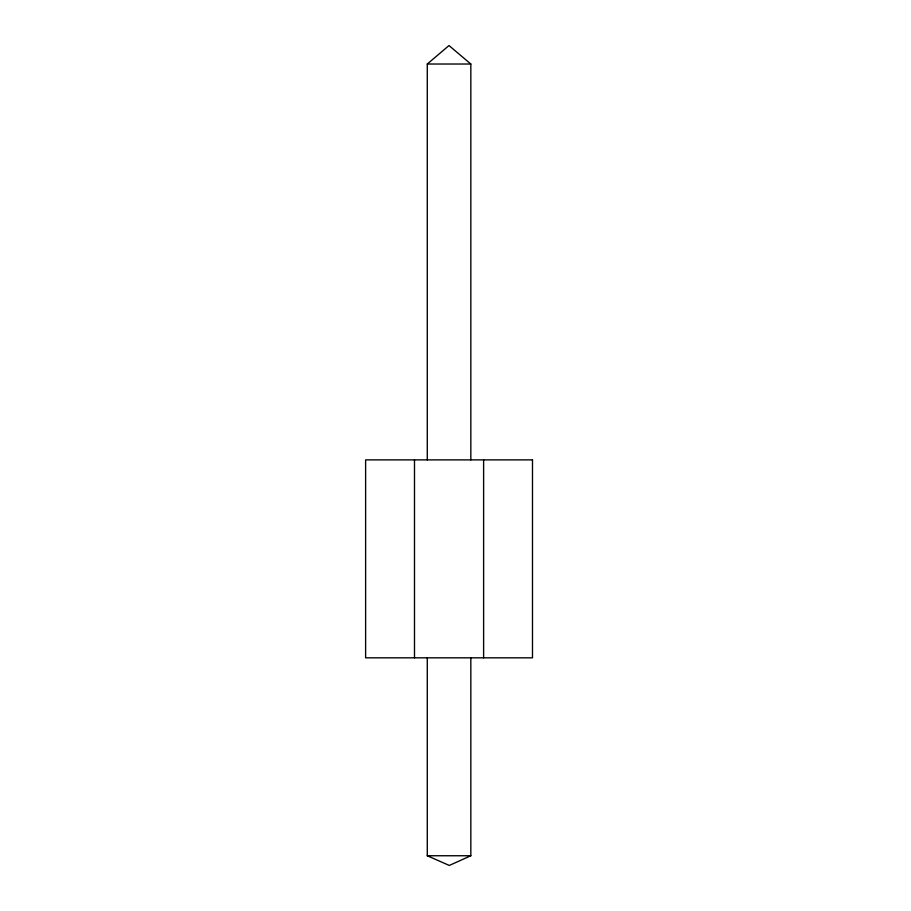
<?xml version="1.0" encoding="UTF-8"?>
<svg xmlns="http://www.w3.org/2000/svg" width="911" height="911" viewBox="0 0 911 911"><rect width="100%" height="100%" fill="white"/><g stroke="black" fill="none" stroke-linecap="round" stroke-linejoin="round"><path stroke-width="1.37" d="M427.282 459.884L427.282 64.021L448.998 45.55L470.828 64.021L470.828 459.884M470.828 657.822L470.828 855.748L449.305 865.45L427.282 855.748L427.282 657.822M427.282 64.021L470.828 64.021M427.282 855.748L470.828 855.748M483.616 459.884L483.616 657.822M414.494 459.884L414.494 657.822M532.491 459.884L365.618 459.884L365.618 657.822L532.491 657.822L532.491 459.884"/></g></svg>
